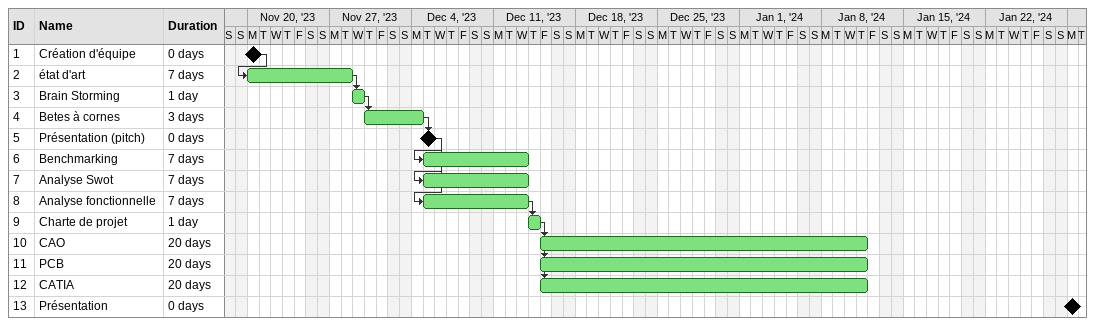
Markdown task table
| ID | Task | Duration | Start | Finish | Predecessors |
|---|---|---|---|---|---|
| 1 | Création d'équipe | 0d | 2023-11-20 | 2023-11-20 |  |
| 2 | état d'art | 7d | 2023-11-20 | 2023-11-28 | 1 |
| 3 | Brain Storming | 1d | 2023-11-29 | 2023-11-29 | 2 |
| 4 | Betes à cornes | 3d | 2023-11-30 | 2023-12-04 | 3 |
| 5 | Présentation (pitch) | 0d | 2023-12-05 | 2023-12-05 | 4 |
| 6 | Benchmarking | 7d | 2023-12-05 | 2023-12-13 | 5 |
| 7 | Analyse Swot | 7d | 2023-12-05 | 2023-12-13 | 5 |
| 8 | Analyse fonctionnelle | 7d | 2023-12-05 | 2023-12-13 | 5 |
| 9 | Charte de projet | 1d | 2023-12-14 | 2023-12-14 | 8 |
| 10 | CAO | 20d | 2023-12-15 | 2024-01-11 | 9 |
| 11 | PCB | 20d | 2023-12-15 | 2024-01-11 | 9 |
| 12 | CATIA | 20d | 2023-12-15 | 2024-01-11 | 9 |
| 13 | Présentation | 0d | 2024-01-29 | 2024-01-29 |  |
